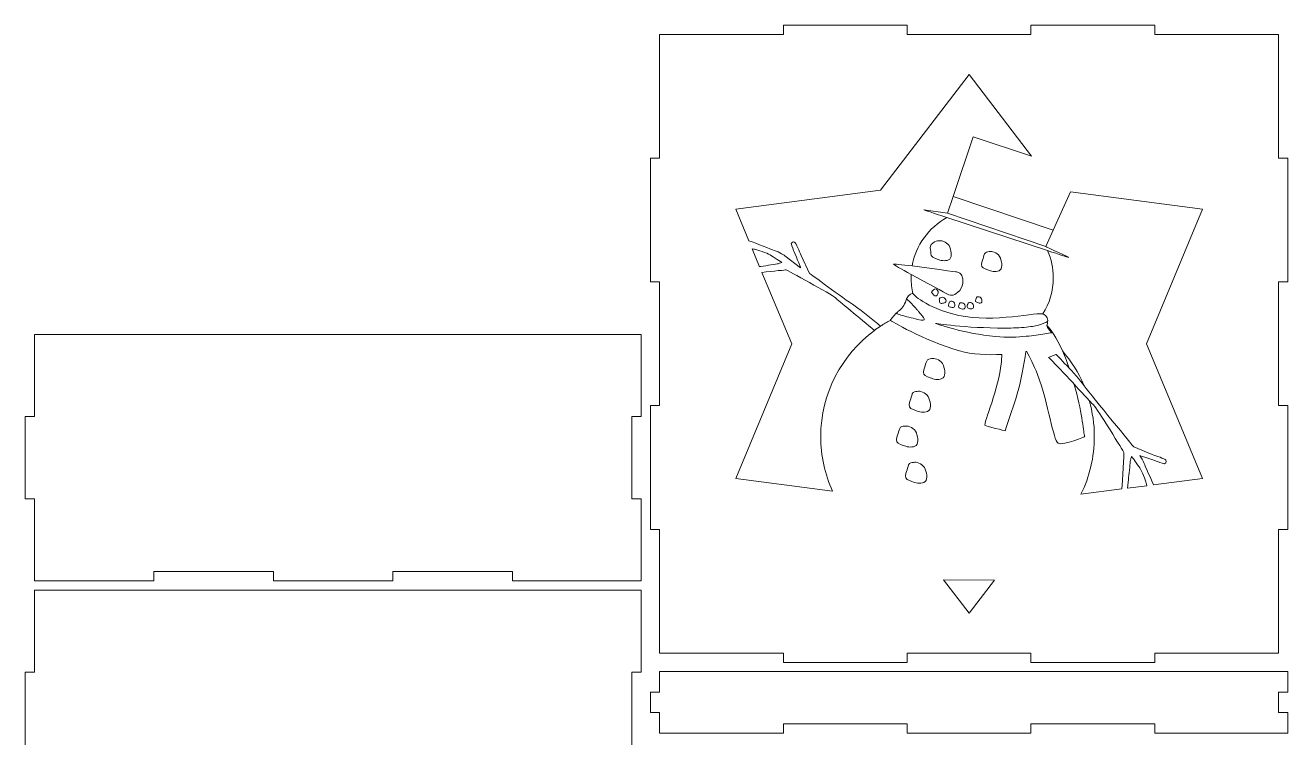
# Model space of a CAD drawing. Header units: centimetres. Extents: x -198 to 198, y -41 to 41.
# Drawn here: x -156.05 to -115.05, y -3.23 to 19.92 of the extents above; entities that cross this region are included whole.
import ezdxf

# ---------------------------------------------------------------- set-up
doc = ezdxf.new("R2010")
doc.units = ezdxf.units.CM
doc.header["$MEASUREMENT"] = 0
doc.layers.add('Camada 1', color=7, linetype='Continuous')

msp = doc.modelspace()

# ---------------------------------------------------------------- linework, layer by layer
at = {"layer": 'Camada 1', "color": 250, "lineweight": 9}
for points, knots in [([(-135.74768, 7.56421), (-135.74768, 7.56421), (-135.74768, 3.54421), (-135.74768, 3.54421), (-135.74768, 3.54421), (-135.74768, 3.54421), (-135.44768, 3.54421), (-135.44768, 3.54421), (-135.44768, 3.54421), (-135.44768, 3.54421), (-135.44768, -0.47579), (-135.44768, -0.47579), (-135.44768, -0.47579), (-135.44768, -0.47579), (-131.42768, -0.47579), (-131.42768, -0.47579), (-131.42768, -0.47579), (-131.42768, -0.47579), (-131.42768, -0.77579), (-131.42768, -0.77579), (-131.42768, -0.77579), (-131.42768, -0.77579), (-127.40768, -0.77579), (-127.40768, -0.77579), (-127.40768, -0.77579), (-127.40768, -0.77579), (-127.40768, -0.47579), (-127.40768, -0.47579), (-127.40768, -0.47579), (-127.40768, -0.47579), (-123.38768, -0.47579), (-123.38768, -0.47579), (-123.38768, -0.47579), (-123.38768, -0.47579), (-123.38768, -0.77579), (-123.38768, -0.77579), (-123.38768, -0.77579), (-123.38768, -0.77579), (-119.36768, -0.77579), (-119.36768, -0.77579), (-119.36768, -0.77579), (-119.36768, -0.77579), (-119.36768, -0.47579), (-119.36768, -0.47579), (-119.36768, -0.47579), (-119.36768, -0.47579), (-115.34768, -0.47579), (-115.34768, -0.47579), (-115.34768, -0.47579), (-115.34768, -0.47579), (-115.34768, 3.54421), (-115.34768, 3.54421), (-115.34768, 3.54421), (-115.34768, 3.54421), (-115.04768, 3.54421), (-115.04768, 3.54421), (-115.04768, 3.54421), (-115.04768, 3.54421), (-115.04768, 7.56421), (-115.04768, 7.56421), (-115.04768, 7.56421), (-115.04768, 7.56421), (-115.34768, 7.56421), (-115.34768, 7.56421), (-115.34768, 7.56421), (-115.34768, 7.56421), (-115.34768, 11.58421), (-115.34768, 11.58421), (-115.34768, 11.58421), (-115.34768, 11.58421), (-115.04768, 11.58421), (-115.04768, 11.58421), (-115.04768, 11.58421), (-115.04768, 11.58421), (-115.04768, 15.60421), (-115.04768, 15.60421), (-115.04768, 15.60421), (-115.04768, 15.60421), (-115.34768, 15.60421), (-115.34768, 15.60421), (-115.34768, 15.60421), (-115.34768, 15.60421), (-115.34768, 19.62421), (-115.34768, 19.62421), (-115.34768, 19.62421), (-115.34768, 19.62421), (-119.36768, 19.62421), (-119.36768, 19.62421), (-119.36768, 19.62421), (-119.36768, 19.62421), (-119.36768, 19.92421), (-119.36768, 19.92421), (-119.36768, 19.92421), (-119.36768, 19.92421), (-123.38768, 19.92421), (-123.38768, 19.92421), (-123.38768, 19.92421), (-123.38768, 19.92421), (-123.38768, 19.62421), (-123.38768, 19.62421), (-123.38768, 19.62421), (-123.38768, 19.62421), (-127.40768, 19.62421), (-127.40768, 19.62421), (-127.40768, 19.62421), (-127.40768, 19.62421), (-127.40768, 19.92421), (-127.40768, 19.92421), (-127.40768, 19.92421), (-127.40768, 19.92421), (-131.42768, 19.92421), (-131.42768, 19.92421), (-131.42768, 19.92421), (-131.42768, 19.92421), (-131.42768, 19.62421), (-131.42768, 19.62421), (-131.42768, 19.62421), (-131.42768, 19.62421), (-135.44768, 19.62421), (-135.44768, 19.62421), (-135.44768, 19.62421), (-135.44768, 19.62421), (-135.44768, 15.60421), (-135.44768, 15.60421), (-135.44768, 15.60421), (-135.44768, 15.60421), (-135.74768, 15.60421), (-135.74768, 15.60421), (-135.74768, 15.60421), (-135.74768, 15.60421), (-135.74768, 11.58421), (-135.74768, 11.58421), (-135.74768, 11.58421), (-135.74768, 11.58421), (-135.44768, 11.58421), (-135.44768, 11.58421), (-135.44768, 11.58421), (-135.44768, 11.58421), (-135.44768, 7.56421), (-135.44768, 7.56421), (-135.44768, 7.56421), (-135.44768, 7.56421), (-135.74768, 7.56421), (-135.74768, 7.56421)], [0, 0, 0, 0, 0.02702703, 0.02702703, 0.02702703, 0.02702703, 0.05405405, 0.05405405, 0.05405405, 0.05405405, 0.08108108, 0.08108108, 0.08108108, 0.08108108, 0.10810811, 0.10810811, 0.10810811, 0.10810811, 0.13513514, 0.13513514, 0.13513514, 0.13513514, 0.16216216, 0.16216216, 0.16216216, 0.16216216, 0.18918919, 0.18918919, 0.18918919, 0.18918919, 0.21621622, 0.21621622, 0.21621622, 0.21621622, 0.24324324, 0.24324324, 0.24324324, 0.24324324, 0.27027027, 0.27027027, 0.27027027, 0.27027027, 0.2972973, 0.2972973, 0.2972973, 0.2972973, 0.32432432, 0.32432432, 0.32432432, 0.32432432, 0.35135135, 0.35135135, 0.35135135, 0.35135135, 0.37837838, 0.37837838, 0.37837838, 0.37837838, 0.40540541, 0.40540541, 0.40540541, 0.40540541, 0.43243243, 0.43243243, 0.43243243, 0.43243243, 0.45945946, 0.45945946, 0.45945946, 0.45945946, 0.48648649, 0.48648649, 0.48648649, 0.48648649, 0.51351351, 0.51351351, 0.51351351, 0.51351351, 0.54054054, 0.54054054, 0.54054054, 0.54054054, 0.56756757, 0.56756757, 0.56756757, 0.56756757, 0.59459459, 0.59459459, 0.59459459, 0.59459459, 0.62162162, 0.62162162, 0.62162162, 0.62162162, 0.64864865, 0.64864865, 0.64864865, 0.64864865, 0.67567568, 0.67567568, 0.67567568, 0.67567568, 0.7027027, 0.7027027, 0.7027027, 0.7027027, 0.72972973, 0.72972973, 0.72972973, 0.72972973, 0.75675676, 0.75675676, 0.75675676, 0.75675676, 0.78378378, 0.78378378, 0.78378378, 0.78378378, 0.81081081, 0.81081081, 0.81081081, 0.81081081, 0.83783784, 0.83783784, 0.83783784, 0.83783784, 0.86486486, 0.86486486, 0.86486486, 0.86486486, 0.89189189, 0.89189189, 0.89189189, 0.89189189, 0.91891892, 0.91891892, 0.91891892, 0.91891892, 0.94594595, 0.94594595, 0.94594595, 0.94594595, 1, 1, 1, 1]), ([(-125.39768, 18.32421), (-125.39768, 18.32421), (-123.36937, 15.67391), (-123.36937, 15.67391), (-123.36937, 15.67391), (-123.36937, 15.67391), (-125.26442, 16.30245), (-125.26442, 16.30245), (-125.26442, 16.30245), (-125.26442, 16.30245), (-125.91725, 14.36396), (-125.91725, 14.36396), (-125.91725, 14.36396), (-125.91725, 14.36396), (-126.10183, 13.81594), (-126.10183, 13.81594), (-126.10183, 13.81594), (-126.10183, 13.81594), (-126.86654, 13.92713), (-126.86654, 13.92713), (-126.86654, 13.92713), (-126.86654, 13.92713), (-126.56516, 13.8275), (-126.11504, 13.67881), (-126.11504, 13.67881), (-126.70243, 13.35086), (-127.12815, 12.77813), (-127.24668, 12.10288), (-127.24668, 12.10288), (-127.58836, 12.14595), (-127.85457, 12.17562), (-127.85301, 12.16329), (-127.85301, 12.16329), (-127.85136, 12.14982), (-127.59456, 12.00379), (-127.2773, 11.8283), (-127.2773, 11.8283), (-127.27905, 11.79208), (-127.27993, 11.75566), (-127.27993, 11.71902), (-127.27993, 11.71902), (-127.27993, 11.54213), (-127.25905, 11.36995), (-127.2196, 11.20479), (-127.2196, 11.20479), (-127.2196, 11.20479), (-127.35577, 11.21514), (-127.4283, 11.03496), (-127.4283, 11.03496), (-127.43235, 11.02483), (-127.43627, 11.0141), (-127.4399, 11.00273), (-127.4399, 11.00273), (-127.50823, 10.78909), (-127.57661, 10.72071), (-127.68771, 10.63532), (-127.68771, 10.63532), (-127.71173, 10.61677), (-127.73819, 10.59226), (-127.76489, 10.56517), (-127.76489, 10.56517), (-127.86145, 10.46725), (-127.96101, 10.33601), (-127.96101, 10.33601), (-127.96101, 10.33601), (-128.0677, 10.27689), (-128.17162, 10.21361), (-128.27258, 10.14636), (-128.27258, 10.14636), (-128.50416, 10.34492), (-128.85614, 10.63791), (-129.10089, 10.8014), (-129.10089, 10.8014), (-129.49506, 11.06472), (-130.57442, 11.86146), (-130.57442, 11.86146), (-130.57442, 11.86146), (-130.57442, 11.86146), (-130.84821, 12.4419), (-130.84821, 12.4419), (-130.84821, 12.4419), (-130.91363, 12.58134), (-131.00161, 12.83481), (-131.06413, 12.87879), (-131.06413, 12.87879), (-131.12662, 12.92269), (-131.17348, 12.82959), (-131.17348, 12.82959), (-131.17348, 12.82959), (-131.17348, 12.82959), (-131.13121, 12.69705), (-131.0942, 12.61026), (-131.0942, 12.61026), (-131.05714, 12.52345), (-130.86671, 12.04373), (-130.86671, 12.04373), (-130.86671, 12.04373), (-130.86671, 12.04373), (-131.37542, 12.42967), (-131.37542, 12.42967), (-131.37542, 12.42967), (-131.37542, 12.42967), (-131.55135, 12.55813), (-131.72498, 12.61017), (-131.72498, 12.61017), (-131.85055, 12.64778), (-132.27627, 12.82826), (-132.54859, 12.92246), (-132.54859, 12.92246), (-132.54859, 12.92246), (-132.97538, 13.94917), (-132.97538, 13.94917), (-132.97538, 13.94917), (-132.97538, 13.94917), (-128.27719, 14.56171), (-128.27719, 14.56171), (-128.27719, 14.56171), (-128.27719, 14.56171), (-125.39768, 18.32421), (-125.39768, 18.32421)], [0, 0, 0, 0, 0.03225806, 0.03225806, 0.03225806, 0.03225806, 0.06451613, 0.06451613, 0.06451613, 0.06451613, 0.09677419, 0.09677419, 0.09677419, 0.09677419, 0.12903226, 0.12903226, 0.12903226, 0.12903226, 0.16129032, 0.16129032, 0.16129032, 0.16129032, 0.19354839, 0.19354839, 0.19354839, 0.19354839, 0.22580645, 0.22580645, 0.22580645, 0.22580645, 0.25806452, 0.25806452, 0.25806452, 0.25806452, 0.29032258, 0.29032258, 0.29032258, 0.29032258, 0.32258065, 0.32258065, 0.32258065, 0.32258065, 0.35483871, 0.35483871, 0.35483871, 0.35483871, 0.38709677, 0.38709677, 0.38709677, 0.38709677, 0.41935484, 0.41935484, 0.41935484, 0.41935484, 0.4516129, 0.4516129, 0.4516129, 0.4516129, 0.48387097, 0.48387097, 0.48387097, 0.48387097, 0.51612903, 0.51612903, 0.51612903, 0.51612903, 0.5483871, 0.5483871, 0.5483871, 0.5483871, 0.58064516, 0.58064516, 0.58064516, 0.58064516, 0.61290323, 0.61290323, 0.61290323, 0.61290323, 0.64516129, 0.64516129, 0.64516129, 0.64516129, 0.67741935, 0.67741935, 0.67741935, 0.67741935, 0.70967742, 0.70967742, 0.70967742, 0.70967742, 0.74193548, 0.74193548, 0.74193548, 0.74193548, 0.77419355, 0.77419355, 0.77419355, 0.77419355, 0.80645161, 0.80645161, 0.80645161, 0.80645161, 0.83870968, 0.83870968, 0.83870968, 0.83870968, 0.87096774, 0.87096774, 0.87096774, 0.87096774, 0.90322581, 0.90322581, 0.90322581, 0.90322581, 0.93548387, 0.93548387, 0.93548387, 0.93548387, 1, 1, 1, 1]), ([(-122.10529, 14.50787), (-122.10529, 14.50787), (-117.81998, 13.94917), (-117.81998, 13.94917), (-117.81998, 13.94917), (-117.81998, 13.94917), (-119.63863, 9.57421), (-119.63863, 9.57421), (-119.63863, 9.57421), (-119.63863, 9.57421), (-117.81998, 5.19925), (-117.81998, 5.19925), (-117.81998, 5.19925), (-117.81998, 5.19925), (-119.40544, 4.99253), (-119.40544, 4.99253), (-119.40544, 4.99253), (-119.51728, 5.25175), (-119.67511, 5.5794), (-119.71351, 5.68656), (-119.71351, 5.68656), (-119.74796, 5.78269), (-119.80667, 5.87834), (-119.85132, 5.9435), (-119.85132, 5.9435), (-119.85132, 5.9435), (-119.36228, 5.77852), (-119.27363, 5.74608), (-119.27363, 5.74608), (-119.185, 5.71366), (-119.05045, 5.67838), (-119.05045, 5.67838), (-119.05045, 5.67838), (-119.05045, 5.67838), (-118.95989, 5.73009), (-119.00708, 5.79022), (-119.00708, 5.79022), (-119.05425, 5.8503), (-119.31196, 5.92486), (-119.45466, 5.98284), (-119.45466, 5.98284), (-119.45466, 5.98284), (-120.04869, 6.22582), (-120.04869, 6.22582), (-120.04869, 6.22582), (-120.04869, 6.22582), (-121.37395, 7.83233), (-121.65755, 8.21204), (-121.65755, 8.21204), (-121.66158, 8.21742), (-121.66568, 8.2229), (-121.66983, 8.22835), (-121.66983, 8.22835), (-121.8439, 8.63587), (-122.07973, 9.0119), (-122.36589, 9.34528), (-122.36589, 9.34528), (-122.56457, 9.79792), (-122.73775, 10.04164), (-122.86712, 10.16957), (-122.86712, 10.16957), (-122.86423, 10.21021), (-122.84479, 10.25223), (-122.84074, 10.32124), (-122.84074, 10.32124), (-122.84053, 10.32448), (-122.84043, 10.32772), (-122.84039, 10.33091), (-122.84039, 10.33091), (-122.83862, 10.46953), (-122.97749, 10.53488), (-122.97749, 10.53488), (-122.97749, 10.53488), (-122.9832, 10.53833), (-122.99071, 10.5411), (-122.99994, 10.54331), (-122.99994, 10.54331), (-122.7855, 10.88572), (-122.66189, 11.28825), (-122.66189, 11.71902), (-122.66189, 11.71902), (-122.66189, 12.03171), (-122.72703, 12.3295), (-122.84475, 12.60022), (-122.84475, 12.60022), (-122.45916, 12.47353), (-122.19865, 12.38837), (-122.17129, 12.38054), (-122.17129, 12.38054), (-122.05171, 12.3464), (-122.90644, 12.73045), (-122.90644, 12.73045), (-122.90644, 12.73045), (-122.90644, 12.73045), (-122.66553, 13.26493), (-122.66553, 13.26493), (-122.66553, 13.26493), (-122.66553, 13.26493), (-122.10529, 14.50787), (-122.10529, 14.50787)], [0, 0, 0, 0, 0.03846154, 0.03846154, 0.03846154, 0.03846154, 0.07692308, 0.07692308, 0.07692308, 0.07692308, 0.11538462, 0.11538462, 0.11538462, 0.11538462, 0.15384615, 0.15384615, 0.15384615, 0.15384615, 0.19230769, 0.19230769, 0.19230769, 0.19230769, 0.23076923, 0.23076923, 0.23076923, 0.23076923, 0.26923077, 0.26923077, 0.26923077, 0.26923077, 0.30769231, 0.30769231, 0.30769231, 0.30769231, 0.34615385, 0.34615385, 0.34615385, 0.34615385, 0.38461538, 0.38461538, 0.38461538, 0.38461538, 0.42307692, 0.42307692, 0.42307692, 0.42307692, 0.46153846, 0.46153846, 0.46153846, 0.46153846, 0.5, 0.5, 0.5, 0.5, 0.53846154, 0.53846154, 0.53846154, 0.53846154, 0.57692308, 0.57692308, 0.57692308, 0.57692308, 0.61538462, 0.61538462, 0.61538462, 0.61538462, 0.65384615, 0.65384615, 0.65384615, 0.65384615, 0.69230769, 0.69230769, 0.69230769, 0.69230769, 0.73076923, 0.73076923, 0.73076923, 0.73076923, 0.76923077, 0.76923077, 0.76923077, 0.76923077, 0.80769231, 0.80769231, 0.80769231, 0.80769231, 0.84615385, 0.84615385, 0.84615385, 0.84615385, 0.88461538, 0.88461538, 0.88461538, 0.88461538, 0.92307692, 0.92307692, 0.92307692, 0.92307692, 1, 1, 1, 1]), ([(-126.34488, 12.92372), (-126.26797, 12.93227), (-126.07144, 12.86392), (-126.02019, 12.7101), (-126.02019, 12.7101), (-125.96892, 12.55631), (-125.93473, 12.35125), (-126.06291, 12.29997), (-126.06291, 12.29997), (-126.19109, 12.2487), (-126.31924, 12.28287), (-126.43032, 12.32561), (-126.43032, 12.32561), (-126.54141, 12.36833), (-126.64393, 12.40249), (-126.63538, 12.50504), (-126.63538, 12.50504), (-126.62685, 12.60758), (-126.66959, 12.67596), (-126.65248, 12.74429), (-126.65248, 12.74429), (-126.6354, 12.81264), (-126.52857, 12.88955), (-126.46877, 12.90664), (-126.46877, 12.90664), (-126.40894, 12.92374), (-126.34488, 12.92372), (-126.34488, 12.92372)], [0, 0, 0, 0, 0.125, 0.125, 0.125, 0.125, 0.25, 0.25, 0.25, 0.25, 0.375, 0.375, 0.375, 0.375, 0.5, 0.5, 0.5, 0.5, 0.625, 0.625, 0.625, 0.625, 0.75, 0.75, 0.75, 0.75, 1, 1, 1, 1]), ([(-132.19754, 12.07799), (-132.19754, 12.07799), (-132.43947, 12.65995), (-132.43947, 12.65995), (-132.43947, 12.65995), (-132.40708, 12.65151), (-132.38067, 12.64578), (-132.36445, 12.64426), (-132.36445, 12.64426), (-132.27242, 12.63562), (-131.95934, 12.52275), (-131.85808, 12.46085), (-131.85808, 12.46085), (-131.75677, 12.39893), (-131.4761, 12.22015), (-131.4761, 12.22015), (-131.4761, 12.22015), (-131.4761, 12.22015), (-131.52875, 12.19177), (-131.59703, 12.17445), (-131.59703, 12.17445), (-131.66529, 12.15709), (-131.96624, 12.12115), (-132.16011, 12.08468), (-132.16011, 12.08468), (-132.17146, 12.08256), (-132.18402, 12.08032), (-132.19754, 12.07799)], [0, 0, 0, 0, 0.125, 0.125, 0.125, 0.125, 0.25, 0.25, 0.25, 0.25, 0.375, 0.375, 0.375, 0.375, 0.5, 0.5, 0.5, 0.5, 0.625, 0.625, 0.625, 0.625, 0.75, 0.75, 0.75, 0.75, 1, 1, 1, 1]), ([(-124.70432, 12.57342), (-124.62742, 12.58195), (-124.43091, 12.51359), (-124.37963, 12.3598), (-124.37963, 12.3598), (-124.32836, 12.20598), (-124.29417, 12.00092), (-124.42235, 11.94967), (-124.42235, 11.94967), (-124.55053, 11.8984), (-124.67869, 11.93257), (-124.78976, 11.97529), (-124.78976, 11.97529), (-124.90086, 12.01803), (-125.00338, 12.05219), (-124.99482, 12.15471), (-124.99482, 12.15471), (-124.98629, 12.25726), (-124.94358, 12.32563), (-124.92649, 12.39397), (-124.92649, 12.39397), (-124.90939, 12.46232), (-124.88802, 12.53925), (-124.82821, 12.55633), (-124.82821, 12.55633), (-124.76839, 12.57344), (-124.70432, 12.57342), (-124.70432, 12.57342)], [0, 0, 0, 0, 0.125, 0.125, 0.125, 0.125, 0.25, 0.25, 0.25, 0.25, 0.375, 0.375, 0.375, 0.375, 0.5, 0.5, 0.5, 0.5, 0.625, 0.625, 0.625, 0.625, 0.75, 0.75, 0.75, 0.75, 1, 1, 1, 1]), ([(-129.8307, 4.78926), (-129.8307, 4.78926), (-132.97538, 5.19925), (-132.97538, 5.19925), (-132.97538, 5.19925), (-132.97538, 5.19925), (-131.15673, 9.57421), (-131.15673, 9.57421), (-131.15673, 9.57421), (-131.15673, 9.57421), (-132.12189, 11.89602), (-132.12189, 11.89602), (-132.12189, 11.89602), (-131.77026, 11.93441), (-131.33485, 11.97591), (-131.33485, 11.97591), (-131.33485, 11.97591), (-131.33485, 11.97591), (-129.85792, 11.17971), (-129.73986, 11.06866), (-129.73986, 11.06866), (-129.65535, 10.98914), (-128.92461, 10.39274), (-128.47221, 10.00529), (-128.47221, 10.00529), (-129.5319, 9.21207), (-130.21526, 7.96316), (-130.21526, 6.55818), (-130.21526, 6.55818), (-130.21526, 5.92817), (-130.07783, 5.32955), (-129.8307, 4.78926)], [0, 0, 0, 0, 0.11111111, 0.11111111, 0.11111111, 0.11111111, 0.22222222, 0.22222222, 0.22222222, 0.22222222, 0.33333333, 0.33333333, 0.33333333, 0.33333333, 0.44444444, 0.44444444, 0.44444444, 0.44444444, 0.55555556, 0.55555556, 0.55555556, 0.55555556, 0.66666667, 0.66666667, 0.66666667, 0.66666667, 0.77777778, 0.77777778, 0.77777778, 0.77777778, 1, 1, 1, 1]), ([(-126.45695, 11.34378), (-126.43453, 11.33357), (-126.39193, 11.28281), (-126.40302, 11.23238), (-126.40302, 11.23238), (-126.41409, 11.18195), (-126.43822, 11.12031), (-126.48166, 11.12721), (-126.48166, 11.12721), (-126.52507, 11.1341), (-126.55456, 11.16438), (-126.57793, 11.19418), (-126.57793, 11.19418), (-126.60133, 11.22399), (-126.6238, 11.25007), (-126.60473, 11.27671), (-126.60473, 11.27671), (-126.58567, 11.30335), (-126.56283, 11.31509), (-126.54698, 11.33099), (-126.54698, 11.33099), (-126.53116, 11.3469), (-126.51277, 11.36443), (-126.49361, 11.35935), (-126.49361, 11.35935), (-126.47446, 11.35427), (-126.45695, 11.34378), (-126.45695, 11.34378)], [0, 0, 0, 0, 0.125, 0.125, 0.125, 0.125, 0.25, 0.25, 0.25, 0.25, 0.375, 0.375, 0.375, 0.375, 0.5, 0.5, 0.5, 0.5, 0.625, 0.625, 0.625, 0.625, 0.75, 0.75, 0.75, 0.75, 1, 1, 1, 1]), ([(-126.32558, 11.0719), (-126.30554, 11.08626), (-126.24031, 11.09784), (-126.20211, 11.06309), (-126.20211, 11.06309), (-126.16394, 11.02832), (-126.12252, 10.97665), (-126.15019, 10.94246), (-126.15019, 10.94246), (-126.1778, 10.90828), (-126.21875, 10.89783), (-126.25627, 10.89243), (-126.25627, 10.89243), (-126.29377, 10.887), (-126.32756, 10.88054), (-126.34115, 10.91037), (-126.34115, 10.91037), (-126.35474, 10.9402), (-126.35352, 10.96584), (-126.35937, 10.98749), (-126.35937, 10.98749), (-126.36527, 11.00914), (-126.37131, 11.03382), (-126.35735, 11.04787), (-126.35735, 11.04787), (-126.34339, 11.06195), (-126.32558, 11.0719), (-126.32558, 11.0719)], [0, 0, 0, 0, 0.125, 0.125, 0.125, 0.125, 0.25, 0.25, 0.25, 0.25, 0.375, 0.375, 0.375, 0.375, 0.5, 0.5, 0.5, 0.5, 0.625, 0.625, 0.625, 0.625, 0.75, 0.75, 0.75, 0.75, 1, 1, 1, 1]), ([(-125.09578, 11.10402), (-125.07129, 11.10677), (-125.00871, 11.08498), (-124.99238, 11.03599), (-124.99238, 11.03599), (-124.97606, 10.98702), (-124.96516, 10.92172), (-125.00599, 10.90539), (-125.00599, 10.90539), (-125.04682, 10.88907), (-125.08763, 10.89993), (-125.123, 10.91357), (-125.123, 10.91357), (-125.15838, 10.92715), (-125.19103, 10.93804), (-125.18831, 10.97071), (-125.18831, 10.97071), (-125.1856, 11.00336), (-125.17199, 11.02513), (-125.16654, 11.0469), (-125.16654, 11.0469), (-125.16111, 11.06864), (-125.1543, 11.09316), (-125.13526, 11.09861), (-125.13526, 11.09861), (-125.1162, 11.10404), (-125.09578, 11.10402), (-125.09578, 11.10402)], [0, 0, 0, 0, 0.125, 0.125, 0.125, 0.125, 0.25, 0.25, 0.25, 0.25, 0.375, 0.375, 0.375, 0.375, 0.5, 0.5, 0.5, 0.5, 0.625, 0.625, 0.625, 0.625, 0.75, 0.75, 0.75, 0.75, 1, 1, 1, 1]), ([(-125.97609, 10.95871), (-125.9516, 10.96141), (-125.88903, 10.93967), (-125.87271, 10.89068), (-125.87271, 10.89068), (-125.85638, 10.84169), (-125.84547, 10.77637), (-125.8863, 10.76005), (-125.8863, 10.76005), (-125.92713, 10.74374), (-125.96794, 10.75462), (-126.00332, 10.76823), (-126.00332, 10.76823), (-126.03869, 10.78184), (-126.07134, 10.7927), (-126.06862, 10.82536), (-126.06862, 10.82536), (-126.06591, 10.85803), (-126.0523, 10.8798), (-126.04685, 10.90156), (-126.04685, 10.90156), (-126.04142, 10.92333), (-126.03461, 10.94782), (-126.01557, 10.95328), (-126.01557, 10.95328), (-125.99651, 10.95871), (-125.97609, 10.95871), (-125.97609, 10.95871)], [0, 0, 0, 0, 0.125, 0.125, 0.125, 0.125, 0.25, 0.25, 0.25, 0.25, 0.375, 0.375, 0.375, 0.375, 0.5, 0.5, 0.5, 0.5, 0.625, 0.625, 0.625, 0.625, 0.75, 0.75, 0.75, 0.75, 1, 1, 1, 1]), ([(-125.64262, 10.90748), (-125.61812, 10.91026), (-125.55555, 10.88847), (-125.53924, 10.83948), (-125.53924, 10.83948), (-125.5229, 10.79049), (-125.51202, 10.72519), (-125.55282, 10.70888), (-125.55282, 10.70888), (-125.59365, 10.69256), (-125.63446, 10.70342), (-125.66984, 10.71703), (-125.66984, 10.71703), (-125.70524, 10.73064), (-125.73789, 10.74153), (-125.73514, 10.77418), (-125.73514, 10.77418), (-125.73244, 10.80683), (-125.71883, 10.82862), (-125.7134, 10.85036), (-125.7134, 10.85036), (-125.70794, 10.87211), (-125.70114, 10.89665), (-125.6821, 10.9021), (-125.6821, 10.9021), (-125.66306, 10.90751), (-125.64262, 10.90748), (-125.64262, 10.90748)], [0, 0, 0, 0, 0.125, 0.125, 0.125, 0.125, 0.25, 0.25, 0.25, 0.25, 0.375, 0.375, 0.375, 0.375, 0.5, 0.5, 0.5, 0.5, 0.625, 0.625, 0.625, 0.625, 0.75, 0.75, 0.75, 0.75, 1, 1, 1, 1]), ([(-125.37128, 10.91517), (-125.34678, 10.9179), (-125.28421, 10.89611), (-125.26789, 10.84715), (-125.26789, 10.84715), (-125.25156, 10.79816), (-125.24065, 10.73286), (-125.28148, 10.7165), (-125.28148, 10.7165), (-125.32231, 10.70021), (-125.36312, 10.71107), (-125.3985, 10.7247), (-125.3985, 10.7247), (-125.43387, 10.73831), (-125.46652, 10.74917), (-125.4638, 10.78184), (-125.4638, 10.78184), (-125.46109, 10.81447), (-125.44748, 10.83624), (-125.44203, 10.85803), (-125.44203, 10.85803), (-125.4366, 10.8798), (-125.42979, 10.90429), (-125.41075, 10.90972), (-125.41075, 10.90972), (-125.39169, 10.9152), (-125.37128, 10.91517), (-125.37128, 10.91517)], [0, 0, 0, 0, 0.125, 0.125, 0.125, 0.125, 0.25, 0.25, 0.25, 0.25, 0.375, 0.375, 0.375, 0.375, 0.5, 0.5, 0.5, 0.5, 0.625, 0.625, 0.625, 0.625, 0.75, 0.75, 0.75, 0.75, 1, 1, 1, 1]), ([(-136.04768, 9.87421), (-136.04768, 9.87421), (-155.74768, 9.87421), (-155.74768, 9.87421), (-155.74768, 9.87421), (-155.74768, 9.87421), (-155.74768, 7.20754), (-155.74768, 7.20754), (-155.74768, 7.20754), (-155.74768, 7.20754), (-156.04768, 7.20754), (-156.04768, 7.20754), (-156.04768, 7.20754), (-156.04768, 7.20754), (-156.04768, 4.54088), (-156.04768, 4.54088), (-156.04768, 4.54088), (-156.04768, 4.54088), (-155.74768, 4.54088), (-155.74768, 4.54088), (-155.74768, 4.54088), (-155.74768, 4.54088), (-155.74768, 1.87421), (-155.74768, 1.87421), (-155.74768, 1.87421), (-155.74768, 1.87421), (-151.86768, 1.87421), (-151.86768, 1.87421), (-151.86768, 1.87421), (-151.86768, 1.87421), (-151.86768, 2.17421), (-151.86768, 2.17421), (-151.86768, 2.17421), (-151.86768, 2.17421), (-147.98768, 2.17421), (-147.98768, 2.17421), (-147.98768, 2.17421), (-147.98768, 2.17421), (-147.98768, 1.87421), (-147.98768, 1.87421), (-147.98768, 1.87421), (-147.98768, 1.87421), (-144.10768, 1.87421), (-144.10768, 1.87421), (-144.10768, 1.87421), (-144.10768, 1.87421), (-144.10768, 2.17421), (-144.10768, 2.17421), (-144.10768, 2.17421), (-144.10768, 2.17421), (-140.22768, 2.17421), (-140.22768, 2.17421), (-140.22768, 2.17421), (-140.22768, 2.17421), (-140.22768, 1.87421), (-140.22768, 1.87421), (-140.22768, 1.87421), (-140.22768, 1.87421), (-136.04768, 1.87421), (-136.04768, 1.87421), (-136.04768, 1.87421), (-136.04768, 1.87421), (-136.04768, 4.54088), (-136.04768, 4.54088), (-136.04768, 4.54088), (-136.04768, 4.54088), (-136.34768, 4.54088), (-136.34768, 4.54088), (-136.34768, 4.54088), (-136.34768, 4.54088), (-136.34768, 7.20754), (-136.34768, 7.20754), (-136.34768, 7.20754), (-136.34768, 7.20754), (-136.04768, 7.20754), (-136.04768, 7.20754), (-136.04768, 7.20754), (-136.04768, 7.20754), (-136.04768, 9.87421), (-136.04768, 9.87421)], [0, 0, 0, 0, 0.04761905, 0.04761905, 0.04761905, 0.04761905, 0.0952381, 0.0952381, 0.0952381, 0.0952381, 0.14285714, 0.14285714, 0.14285714, 0.14285714, 0.19047619, 0.19047619, 0.19047619, 0.19047619, 0.23809524, 0.23809524, 0.23809524, 0.23809524, 0.28571429, 0.28571429, 0.28571429, 0.28571429, 0.33333333, 0.33333333, 0.33333333, 0.33333333, 0.38095238, 0.38095238, 0.38095238, 0.38095238, 0.42857143, 0.42857143, 0.42857143, 0.42857143, 0.47619048, 0.47619048, 0.47619048, 0.47619048, 0.52380952, 0.52380952, 0.52380952, 0.52380952, 0.57142857, 0.57142857, 0.57142857, 0.57142857, 0.61904762, 0.61904762, 0.61904762, 0.61904762, 0.66666667, 0.66666667, 0.66666667, 0.66666667, 0.71428571, 0.71428571, 0.71428571, 0.71428571, 0.76190476, 0.76190476, 0.76190476, 0.76190476, 0.80952381, 0.80952381, 0.80952381, 0.80952381, 0.85714286, 0.85714286, 0.85714286, 0.85714286, 0.9047619, 0.9047619, 0.9047619, 0.9047619, 1, 1, 1, 1]), ([(-126.57411, 9.09808), (-126.49324, 9.10706), (-126.28659, 9.03518), (-126.23266, 8.87344), (-126.23266, 8.87344), (-126.17876, 8.71168), (-126.14282, 8.49604), (-126.2776, 8.44213), (-126.2776, 8.44213), (-126.41239, 8.38823), (-126.54717, 8.42416), (-126.66397, 8.46907), (-126.66397, 8.46907), (-126.7808, 8.51403), (-126.88861, 8.54994), (-126.87962, 8.65778), (-126.87962, 8.65778), (-126.87062, 8.76561), (-126.82571, 8.83753), (-126.80777, 8.90938), (-126.80777, 8.90938), (-126.78978, 8.98125), (-126.76731, 9.06212), (-126.70441, 9.08011), (-126.70441, 9.08011), (-126.64151, 9.09808), (-126.57411, 9.09808), (-126.57411, 9.09808)], [0, 0, 0, 0, 0.125, 0.125, 0.125, 0.125, 0.25, 0.25, 0.25, 0.25, 0.375, 0.375, 0.375, 0.375, 0.5, 0.5, 0.5, 0.5, 0.625, 0.625, 0.625, 0.625, 0.75, 0.75, 0.75, 0.75, 1, 1, 1, 1]), ([(-127.04077, 8.03082), (-126.95991, 8.03981), (-126.75326, 7.96794), (-126.69933, 7.8062), (-126.69933, 7.8062), (-126.64542, 7.64444), (-126.60949, 7.42879), (-126.74426, 7.37489), (-126.74426, 7.37489), (-126.87906, 7.32098), (-127.01383, 7.3569), (-127.13064, 7.40185), (-127.13064, 7.40185), (-127.24747, 7.44676), (-127.35528, 7.48272), (-127.34628, 7.59053), (-127.34628, 7.59053), (-127.33729, 7.69834), (-127.29238, 7.77029), (-127.27441, 7.84214), (-127.27441, 7.84214), (-127.25644, 7.91401), (-127.23395, 7.9949), (-127.17107, 8.01287), (-127.17107, 8.01287), (-127.10817, 8.03086), (-127.04077, 8.03082), (-127.04077, 8.03082)], [0, 0, 0, 0, 0.125, 0.125, 0.125, 0.125, 0.25, 0.25, 0.25, 0.25, 0.375, 0.375, 0.375, 0.375, 0.5, 0.5, 0.5, 0.5, 0.625, 0.625, 0.625, 0.625, 0.75, 0.75, 0.75, 0.75, 1, 1, 1, 1]), ([(-120.43358, 4.8585), (-120.43358, 4.8585), (-121.76275, 4.6852), (-121.76275, 4.6852), (-121.76275, 4.6852), (-121.48469, 5.25224), (-121.32899, 5.88743), (-121.32899, 6.55818), (-121.32899, 6.55818), (-121.32899, 6.96453), (-121.38611, 7.3579), (-121.49306, 7.73092), (-121.49306, 7.73092), (-121.42489, 7.65772), (-121.37644, 7.60652), (-121.35712, 7.58806), (-121.35712, 7.58806), (-121.24001, 7.47599), (-120.36739, 6.04287), (-120.36739, 6.04287), (-120.36739, 6.04287), (-120.36739, 6.04287), (-120.40757, 5.09787), (-120.43295, 4.86416), (-120.43295, 4.86416), (-120.43295, 4.86416), (-120.43358, 4.8585), (-120.43358, 4.8585)], [0, 0, 0, 0, 0.125, 0.125, 0.125, 0.125, 0.25, 0.25, 0.25, 0.25, 0.375, 0.375, 0.375, 0.375, 0.5, 0.5, 0.5, 0.5, 0.625, 0.625, 0.625, 0.625, 0.75, 0.75, 0.75, 0.75, 1, 1, 1, 1]), ([(-127.45092, 6.90296), (-127.37006, 6.91193), (-127.16338, 6.84008), (-127.10948, 6.67834), (-127.10948, 6.67834), (-127.05557, 6.51658), (-127.01961, 6.30093), (-127.15441, 6.24703), (-127.15441, 6.24703), (-127.28921, 6.1931), (-127.42396, 6.22906), (-127.54079, 6.27399), (-127.54079, 6.27399), (-127.65762, 6.3189), (-127.76543, 6.35484), (-127.75643, 6.46267), (-127.75643, 6.46267), (-127.74744, 6.57048), (-127.70253, 6.6424), (-127.68456, 6.71425), (-127.68456, 6.71425), (-127.66659, 6.78615), (-127.6441, 6.86704), (-127.5812, 6.88501), (-127.5812, 6.88501), (-127.51832, 6.90298), (-127.45092, 6.90296), (-127.45092, 6.90296)], [0, 0, 0, 0, 0.125, 0.125, 0.125, 0.125, 0.25, 0.25, 0.25, 0.25, 0.375, 0.375, 0.375, 0.375, 0.5, 0.5, 0.5, 0.5, 0.625, 0.625, 0.625, 0.625, 0.75, 0.75, 0.75, 0.75, 1, 1, 1, 1]), ([(-119.62258, 4.96423), (-119.62258, 4.96423), (-120.24916, 4.88255), (-120.24916, 4.88255), (-120.24916, 4.88255), (-120.23819, 5.0139), (-120.22588, 5.14651), (-120.21542, 5.22444), (-120.21542, 5.22444), (-120.18915, 5.41997), (-120.16909, 5.72238), (-120.15536, 5.79146), (-120.15536, 5.79146), (-120.14161, 5.86053), (-120.11604, 5.91462), (-120.11604, 5.91462), (-120.11604, 5.91462), (-120.11604, 5.91462), (-119.92277, 5.6437), (-119.85561, 5.54584), (-119.85561, 5.54584), (-119.78846, 5.44794), (-119.6594, 5.14119), (-119.64588, 5.04979), (-119.64588, 5.04979), (-119.64323, 5.03177), (-119.63463, 5.00136), (-119.62258, 4.96423)], [0, 0, 0, 0, 0.125, 0.125, 0.125, 0.125, 0.25, 0.25, 0.25, 0.25, 0.375, 0.375, 0.375, 0.375, 0.5, 0.5, 0.5, 0.5, 0.625, 0.625, 0.625, 0.625, 0.75, 0.75, 0.75, 0.75, 1, 1, 1, 1]), ([(-127.1604, 5.72382), (-127.07953, 5.7328), (-126.87288, 5.6609), (-126.81895, 5.49918), (-126.81895, 5.49918), (-126.76505, 5.33745), (-126.72911, 5.1218), (-126.86389, 5.06787), (-126.86389, 5.06787), (-126.99869, 5.01394), (-127.13346, 5.0499), (-127.25029, 5.09481), (-127.25029, 5.09481), (-127.3671, 5.13977), (-127.47491, 5.17571), (-127.46591, 5.28354), (-127.46591, 5.28354), (-127.45694, 5.39135), (-127.412, 5.46327), (-127.39406, 5.53514), (-127.39406, 5.53514), (-127.37607, 5.60699), (-127.3536, 5.68789), (-127.2907, 5.70586), (-127.2907, 5.70586), (-127.2278, 5.72385), (-127.1604, 5.72382), (-127.1604, 5.72382)], [0, 0, 0, 0, 0.125, 0.125, 0.125, 0.125, 0.25, 0.25, 0.25, 0.25, 0.375, 0.375, 0.375, 0.375, 0.5, 0.5, 0.5, 0.5, 0.625, 0.625, 0.625, 0.625, 0.75, 0.75, 0.75, 0.75, 1, 1, 1, 1]), ([(-124.57463, 1.89963), (-124.57463, 1.89963), (-125.39768, 0.82421), (-125.39768, 0.82421), (-125.39768, 0.82421), (-125.39768, 0.82421), (-126.22679, 1.90756), (-126.22679, 1.90756), (-126.22679, 1.90756), (-126.22679, 1.90756), (-124.57463, 1.89963), (-124.57463, 1.89963)], [0, 0, 0, 0, 0.25, 0.25, 0.25, 0.25, 0.5, 0.5, 0.5, 0.5, 1, 1, 1, 1]), ([(-136.04768, 1.57421), (-136.04768, 1.57421), (-155.74768, 1.57421), (-155.74768, 1.57421), (-155.74768, 1.57421), (-155.74768, 1.57421), (-155.74768, -1.09246), (-155.74768, -1.09246), (-155.74768, -1.09246), (-155.74768, -1.09246), (-156.04768, -1.09246), (-156.04768, -1.09246), (-156.04768, -1.09246), (-156.04768, -1.09246), (-156.04768, -3.75912), (-156.04768, -3.75912), (-156.04768, -3.75912), (-156.04768, -3.75912), (-155.74768, -3.75912), (-155.74768, -3.75912), (-155.74768, -3.75912), (-155.74768, -3.75912), (-155.74768, -6.42579), (-155.74768, -6.42579), (-155.74768, -6.42579), (-155.74768, -6.42579), (-151.86768, -6.42579), (-151.86768, -6.42579), (-151.86768, -6.42579), (-151.86768, -6.42579), (-151.86768, -6.12579), (-151.86768, -6.12579), (-151.86768, -6.12579), (-151.86768, -6.12579), (-147.98768, -6.12579), (-147.98768, -6.12579), (-147.98768, -6.12579), (-147.98768, -6.12579), (-147.98768, -6.42579), (-147.98768, -6.42579), (-147.98768, -6.42579), (-147.98768, -6.42579), (-144.10768, -6.42579), (-144.10768, -6.42579), (-144.10768, -6.42579), (-144.10768, -6.42579), (-144.10768, -6.12579), (-144.10768, -6.12579), (-144.10768, -6.12579), (-144.10768, -6.12579), (-140.22768, -6.12579), (-140.22768, -6.12579), (-140.22768, -6.12579), (-140.22768, -6.12579), (-140.22768, -6.42579), (-140.22768, -6.42579), (-140.22768, -6.42579), (-140.22768, -6.42579), (-136.04768, -6.42579), (-136.04768, -6.42579), (-136.04768, -6.42579), (-136.04768, -6.42579), (-136.04768, -3.75912), (-136.04768, -3.75912), (-136.04768, -3.75912), (-136.04768, -3.75912), (-136.34768, -3.75912), (-136.34768, -3.75912), (-136.34768, -3.75912), (-136.34768, -3.75912), (-136.34768, -1.09246), (-136.34768, -1.09246), (-136.34768, -1.09246), (-136.34768, -1.09246), (-136.04768, -1.09246), (-136.04768, -1.09246), (-136.04768, -1.09246), (-136.04768, -1.09246), (-136.04768, 1.57421), (-136.04768, 1.57421)], [0, 0, 0, 0, 0.04761905, 0.04761905, 0.04761905, 0.04761905, 0.0952381, 0.0952381, 0.0952381, 0.0952381, 0.14285714, 0.14285714, 0.14285714, 0.14285714, 0.19047619, 0.19047619, 0.19047619, 0.19047619, 0.23809524, 0.23809524, 0.23809524, 0.23809524, 0.28571429, 0.28571429, 0.28571429, 0.28571429, 0.33333333, 0.33333333, 0.33333333, 0.33333333, 0.38095238, 0.38095238, 0.38095238, 0.38095238, 0.42857143, 0.42857143, 0.42857143, 0.42857143, 0.47619048, 0.47619048, 0.47619048, 0.47619048, 0.52380952, 0.52380952, 0.52380952, 0.52380952, 0.57142857, 0.57142857, 0.57142857, 0.57142857, 0.61904762, 0.61904762, 0.61904762, 0.61904762, 0.66666667, 0.66666667, 0.66666667, 0.66666667, 0.71428571, 0.71428571, 0.71428571, 0.71428571, 0.76190476, 0.76190476, 0.76190476, 0.76190476, 0.80952381, 0.80952381, 0.80952381, 0.80952381, 0.85714286, 0.85714286, 0.85714286, 0.85714286, 0.9047619, 0.9047619, 0.9047619, 0.9047619, 1, 1, 1, 1]), ([(-115.04768, -1.07579), (-115.04768, -1.07579), (-135.44768, -1.07579), (-135.44768, -1.07579), (-135.44768, -1.07579), (-135.44768, -1.07579), (-135.44768, -1.74246), (-135.44768, -1.74246), (-135.44768, -1.74246), (-135.44768, -1.74246), (-135.74768, -1.74246), (-135.74768, -1.74246), (-135.74768, -1.74246), (-135.74768, -1.74246), (-135.74768, -2.40912), (-135.74768, -2.40912), (-135.74768, -2.40912), (-135.74768, -2.40912), (-135.44768, -2.40912), (-135.44768, -2.40912), (-135.44768, -2.40912), (-135.44768, -2.40912), (-135.44768, -3.07579), (-135.44768, -3.07579), (-135.44768, -3.07579), (-135.44768, -3.07579), (-131.42768, -3.07579), (-131.42768, -3.07579), (-131.42768, -3.07579), (-131.42768, -3.07579), (-131.42768, -2.77579), (-131.42768, -2.77579), (-131.42768, -2.77579), (-131.42768, -2.77579), (-127.40768, -2.77579), (-127.40768, -2.77579), (-127.40768, -2.77579), (-127.40768, -2.77579), (-127.40768, -3.07579), (-127.40768, -3.07579), (-127.40768, -3.07579), (-127.40768, -3.07579), (-123.38768, -3.07579), (-123.38768, -3.07579), (-123.38768, -3.07579), (-123.38768, -3.07579), (-123.38768, -2.77579), (-123.38768, -2.77579), (-123.38768, -2.77579), (-123.38768, -2.77579), (-119.36768, -2.77579), (-119.36768, -2.77579), (-119.36768, -2.77579), (-119.36768, -2.77579), (-119.36768, -3.07579), (-119.36768, -3.07579), (-119.36768, -3.07579), (-119.36768, -3.07579), (-115.04768, -3.07579), (-115.04768, -3.07579), (-115.04768, -3.07579), (-115.04768, -3.07579), (-115.04768, -2.40912), (-115.04768, -2.40912), (-115.04768, -2.40912), (-115.04768, -2.40912), (-115.34768, -2.40912), (-115.34768, -2.40912), (-115.34768, -2.40912), (-115.34768, -2.40912), (-115.34768, -1.74246), (-115.34768, -1.74246), (-115.34768, -1.74246), (-115.34768, -1.74246), (-115.04768, -1.74246), (-115.04768, -1.74246), (-115.04768, -1.74246), (-115.04768, -1.74246), (-115.04768, -1.07579), (-115.04768, -1.07579)], [0, 0, 0, 0, 0.04761905, 0.04761905, 0.04761905, 0.04761905, 0.0952381, 0.0952381, 0.0952381, 0.0952381, 0.14285714, 0.14285714, 0.14285714, 0.14285714, 0.19047619, 0.19047619, 0.19047619, 0.19047619, 0.23809524, 0.23809524, 0.23809524, 0.23809524, 0.28571429, 0.28571429, 0.28571429, 0.28571429, 0.33333333, 0.33333333, 0.33333333, 0.33333333, 0.38095238, 0.38095238, 0.38095238, 0.38095238, 0.42857143, 0.42857143, 0.42857143, 0.42857143, 0.47619048, 0.47619048, 0.47619048, 0.47619048, 0.52380952, 0.52380952, 0.52380952, 0.52380952, 0.57142857, 0.57142857, 0.57142857, 0.57142857, 0.61904762, 0.61904762, 0.61904762, 0.61904762, 0.66666667, 0.66666667, 0.66666667, 0.66666667, 0.71428571, 0.71428571, 0.71428571, 0.71428571, 0.76190476, 0.76190476, 0.76190476, 0.76190476, 0.80952381, 0.80952381, 0.80952381, 0.80952381, 0.85714286, 0.85714286, 0.85714286, 0.85714286, 0.9047619, 0.9047619, 0.9047619, 0.9047619, 1, 1, 1, 1])]:
    msp.add_open_spline(points, degree=3, knots=knots, dxfattribs=at)
at = {"layer": 'Camada 1', "color": 240, "lineweight": 9}
for points in [[(-125.91726, 14.36396), (-125.91726, 14.36396), (-122.66553, 13.26494), (-122.66553, 13.26494)], [(-122.84474, 12.60021), (-122.84474, 12.60021), (-126.11505, 13.6788), (-126.11505, 13.6788)], [(-126.10182, 13.81594), (-126.10182, 13.81594), (-122.90643, 12.73045), (-122.90643, 12.73045)], [(-128.27257, 10.14636), (-128.33648, 10.10849), (-128.40302, 10.06146), (-128.4722, 10.0053)], [(-119.05046, 5.67838), (-119.05046, 5.67838), (-118.95989, 5.73009), (-119.00708, 5.79023)], [(-120.24917, 4.88254), (-120.23818, 5.01385), (-120.22589, 5.1465), (-120.21541, 5.22443)], [(-120.43296, 4.86415), (-120.43317, 4.86226), (-120.4334, 4.86037), (-120.43359, 4.85849)]]:
    msp.add_open_spline(points, degree=3, dxfattribs=at)
for points, knots in [([(-127.27729, 11.82831), (-126.80752, 11.56951), (-126.15824, 11.21888), (-126.09284, 11.18497), (-126.09284, 11.18497), (-125.97749, 11.12515), (-125.85786, 11.12515), (-125.69979, 11.30886), (-125.69979, 11.30886), (-125.54171, 11.49257), (-125.60153, 11.76597), (-125.65706, 11.83007), (-125.65706, 11.83007), (-125.71259, 11.89415), (-125.78952, 11.90696), (-125.78952, 11.90696), (-125.78952, 11.90696), (-125.78952, 11.90696), (-126.64668, 12.0263), (-127.24667, 12.10289)], [0, 0, 0, 0, 0.16666667, 0.16666667, 0.16666667, 0.16666667, 0.33333333, 0.33333333, 0.33333333, 0.33333333, 0.5, 0.5, 0.5, 0.5, 0.66666667, 0.66666667, 0.66666667, 0.66666667, 1, 1, 1, 1]), ([(-127.2196, 11.2048), (-127.2196, 11.2048), (-126.85886, 10.75494), (-125.73099, 10.49859), (-125.73099, 10.49859), (-124.6031, 10.24226), (-123.13221, 10.62829), (-122.97748, 10.53487)], [0, 0, 0, 0, 0.33333333, 0.33333333, 0.33333333, 0.33333333, 1, 1, 1, 1]), ([(-127.76489, 10.56517), (-127.72207, 10.54552), (-127.67089, 10.5269), (-127.61421, 10.50897), (-127.61421, 10.50897), (-127.45593, 10.45892), (-127.25426, 10.41415), (-127.06818, 10.36602), (-127.06818, 10.36602), (-126.70507, 10.27204), (-126.86314, 10.42155), (-127.03404, 10.62237), (-127.03404, 10.62237), (-127.05595, 10.64813), (-127.07868, 10.67428), (-127.10204, 10.70067), (-127.10204, 10.70067), (-127.20186, 10.8132), (-127.31367, 10.92943), (-127.42829, 11.03497)], [0, 0, 0, 0, 0.16666667, 0.16666667, 0.16666667, 0.16666667, 0.33333333, 0.33333333, 0.33333333, 0.33333333, 0.5, 0.5, 0.5, 0.5, 0.66666667, 0.66666667, 0.66666667, 0.66666667, 1, 1, 1, 1]), ([(-121.97932, 8.25667), (-121.73323, 7.39396), (-121.68367, 6.75512), (-121.65195, 6.60272), (-121.65195, 6.60272), (-121.64719, 6.57979), (-121.64281, 6.56788), (-121.63825, 6.56788), (-121.63825, 6.56788), (-121.59485, 6.56788), (-122.33038, 6.25175), (-122.50126, 6.34575), (-122.50126, 6.34575), (-122.67218, 6.43972), (-122.80897, 7.61888), (-123.17641, 8.57589), (-123.17641, 8.57589), (-123.29923, 8.89584), (-123.42119, 9.13924), (-123.52623, 9.32507), (-123.52623, 9.32507), (-123.53451, 9.32364), (-123.5428, 9.32218), (-123.55116, 9.32075), (-123.55116, 9.32075), (-123.61847, 8.87823), (-123.71041, 8.35405), (-123.80877, 8.02902), (-123.80877, 8.02902), (-124.00532, 7.37962), (-124.22747, 6.74734), (-124.22747, 6.74734), (-124.22747, 6.74734), (-124.22747, 6.74734), (-124.84268, 6.90111), (-124.88543, 6.9267), (-124.88543, 6.9267), (-124.92813, 6.9524), (-124.42398, 8.19135), (-124.35562, 8.92617), (-124.35562, 8.92617), (-124.34585, 9.03129), (-124.33888, 9.13316), (-124.33387, 9.23058), (-124.33387, 9.23058), (-124.8004, 9.20385), (-125.29136, 9.2267), (-125.70533, 9.34499), (-125.70533, 9.34499), (-126.90155, 9.68677), (-127.96102, 10.33601), (-127.96102, 10.33601)], [0, 0, 0, 0, 0.07142857, 0.07142857, 0.07142857, 0.07142857, 0.14285714, 0.14285714, 0.14285714, 0.14285714, 0.21428571, 0.21428571, 0.21428571, 0.21428571, 0.28571429, 0.28571429, 0.28571429, 0.28571429, 0.35714286, 0.35714286, 0.35714286, 0.35714286, 0.42857143, 0.42857143, 0.42857143, 0.42857143, 0.5, 0.5, 0.5, 0.5, 0.57142857, 0.57142857, 0.57142857, 0.57142857, 0.64285714, 0.64285714, 0.64285714, 0.64285714, 0.71428571, 0.71428571, 0.71428571, 0.71428571, 0.78571429, 0.78571429, 0.78571429, 0.78571429, 0.85714286, 0.85714286, 0.85714286, 0.85714286, 1, 1, 1, 1]), ([(-122.84038, 10.3309), (-122.84038, 10.3309), (-122.87854, 10.22387), (-123.27797, 10.15075), (-123.27797, 10.15075), (-123.42279, 10.12426), (-123.6151, 10.10224), (-123.87026, 10.0914), (-123.87026, 10.0914), (-123.98001, 10.08673), (-124.10142, 10.08413), (-124.23567, 10.08413), (-124.23567, 10.08413), (-125.54298, 10.08413), (-126.48284, 10.23792), (-126.48284, 10.23792), (-126.48284, 10.23792), (-126.48284, 10.23792), (-125.54298, 9.89614), (-124.54325, 9.81068), (-124.54325, 9.81068), (-124.15509, 9.77751), (-123.82364, 9.78944), (-123.54233, 9.81693), (-123.54233, 9.81693), (-123.30714, 9.83987), (-123.10705, 9.87372), (-122.93818, 9.90125), (-122.93818, 9.90125), (-122.85342, 9.91507), (-122.77655, 9.92727), (-122.70707, 9.93571), (-122.70707, 9.93571), (-122.72536, 9.95808), (-122.747, 9.98112), (-122.77235, 10.00509), (-122.77235, 10.00509), (-122.85309, 10.08136), (-122.87024, 10.12462), (-122.86711, 10.16956)], [0, 0, 0, 0, 0.09090909, 0.09090909, 0.09090909, 0.09090909, 0.18181818, 0.18181818, 0.18181818, 0.18181818, 0.27272727, 0.27272727, 0.27272727, 0.27272727, 0.36363636, 0.36363636, 0.36363636, 0.36363636, 0.45454545, 0.45454545, 0.45454545, 0.45454545, 0.54545455, 0.54545455, 0.54545455, 0.54545455, 0.63636364, 0.63636364, 0.63636364, 0.63636364, 0.72727273, 0.72727273, 0.72727273, 0.72727273, 0.81818182, 0.81818182, 0.81818182, 0.81818182, 1, 1, 1, 1]), ([(-121.65755, 8.21203), (-121.94118, 8.59179), (-122.57452, 9.2314), (-122.57452, 9.2314), (-122.57452, 9.2314), (-122.57452, 9.2314), (-122.82081, 9.13031), (-122.82081, 9.13031), (-122.82081, 9.13031), (-122.69105, 9.03743), (-121.83862, 8.10196), (-121.49304, 7.73094)], [0, 0, 0, 0, 0.25, 0.25, 0.25, 0.25, 0.5, 0.5, 0.5, 0.5, 1, 1, 1, 1]), ([(-122.36588, 9.34528), (-122.32381, 9.24945), (-122.28059, 9.14421), (-122.23639, 9.02875), (-122.23639, 9.02875), (-122.20443, 8.94525), (-122.1743, 8.86286), (-122.14591, 8.78177)], [0, 0, 0, 0, 0.33333333, 0.33333333, 0.33333333, 0.33333333, 1, 1, 1, 1])]:
    msp.add_open_spline(points, degree=3, knots=knots, dxfattribs=at)

doc.saveas('drawing.dxf')
